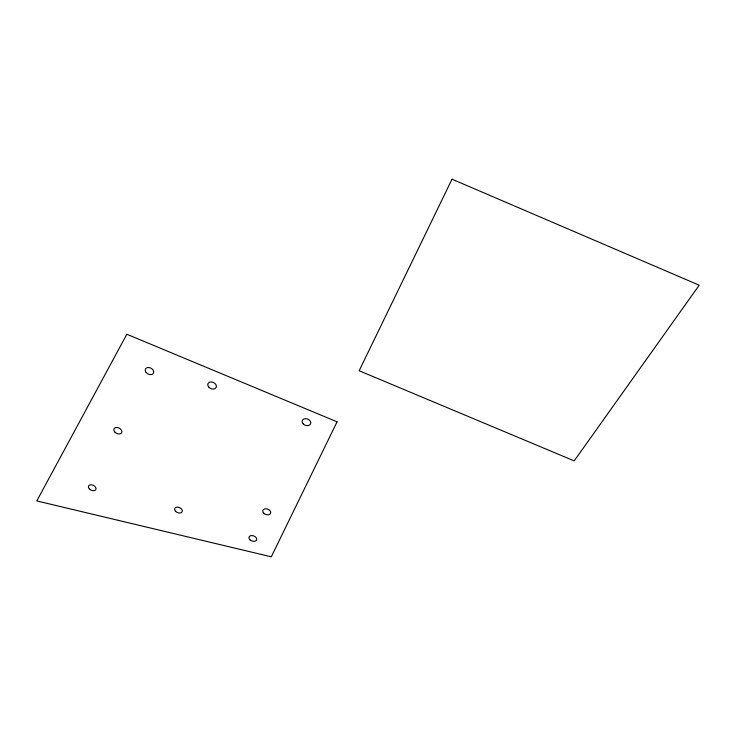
<?xml version="1.0" encoding="UTF-8"?>
<svg xmlns="http://www.w3.org/2000/svg" width="736" height="736" viewBox="0 0 736 736"><rect width="100%" height="100%" fill="white"/><g stroke="black" fill="none" stroke-linecap="round" stroke-linejoin="round"><path stroke-width="1.1" d="M452.024 179.179L359.15 370.742L574.209 460.883L699.2 285.2L452.024 179.179M337.06 421.82L271.299 556.821L36.8 500.931L126.84 334.245L337.06 421.82M146.124 372.462A4.517 3.266 28.3 0 0 153.428 373.226A4.517 3.266 28.3 0 0 148.856 367.512A4.517 3.266 28.3 0 0 146.124 372.462M114.752 431.949A4.278 2.935 27.4 0 0 121.642 432.75A4.278 2.935 27.4 0 0 117.217 427.496A4.278 2.935 27.4 0 0 114.752 431.949M89.295 488.814A4.057 2.65 26.6 0 0 95.809 489.642A4.057 2.65 26.6 0 0 91.531 484.812A4.057 2.65 26.6 0 0 89.295 488.814M175.564 511.299A4.057 2.705 23.4 0 0 182.151 511.796A4.057 2.705 23.4 0 0 177.707 507.132A4.057 2.705 23.4 0 0 175.564 511.299M249.946 539.81A4.048 2.705 20.3 0 0 256.533 540.003A4.048 2.705 20.3 0 0 251.924 535.569A4.048 2.705 20.3 0 0 249.946 539.81M303.168 423.908A4.49 3.321 19.9 0 0 310.583 423.89A4.49 3.321 19.9 0 0 305.596 418.683A4.49 3.321 19.9 0 0 303.168 423.908M263.782 513.25A4.149 2.843 20.2 0 0 270.563 513.388A4.149 2.843 20.2 0 0 265.862 508.778A4.149 2.843 20.2 0 0 263.782 513.25M208.785 387.108A4.517 3.321 25.3 0 0 216.154 387.458A4.517 3.321 25.3 0 0 211.315 381.938A4.517 3.321 25.3 0 0 208.785 387.108"/></g></svg>
